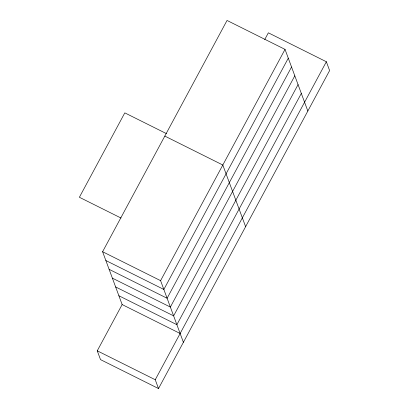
<?xml version="1.0" encoding="UTF-8"?>
<svg xmlns="http://www.w3.org/2000/svg" width="409" height="409" viewBox="0 0 409 409"><rect width="100%" height="100%" fill="white"/><g stroke="black" fill="none" stroke-linecap="round" stroke-linejoin="round"><path stroke-width="0.61" d="M180.139 333.488L122.143 304.557L102.598 251.719L227.041 20.45L285.032 49.382L307.834 111.028M264.73 39.561L268.36 32.817L326.356 61.749L329.613 70.558L158.508 388.55L100.517 359.618L97.255 350.81L122.143 304.557M183.396 342.297L160.594 280.651L285.032 49.382M288.289 58.19L163.851 289.46L105.859 260.528M291.551 66.994L167.107 298.263L109.116 269.332M294.807 75.803L170.364 307.072L112.373 278.14M298.064 84.607L173.626 315.876L115.629 286.944M301.321 93.416L176.882 324.685L118.886 295.753M158.508 388.55L155.251 379.741L326.356 61.749M166.432 133.62L124.806 112.858L79.387 197.271L121.008 218.033M164.822 136.085L222.813 165.016L245.615 226.663M102.598 251.719L160.594 280.651M97.255 350.81L155.251 379.741"/></g></svg>
